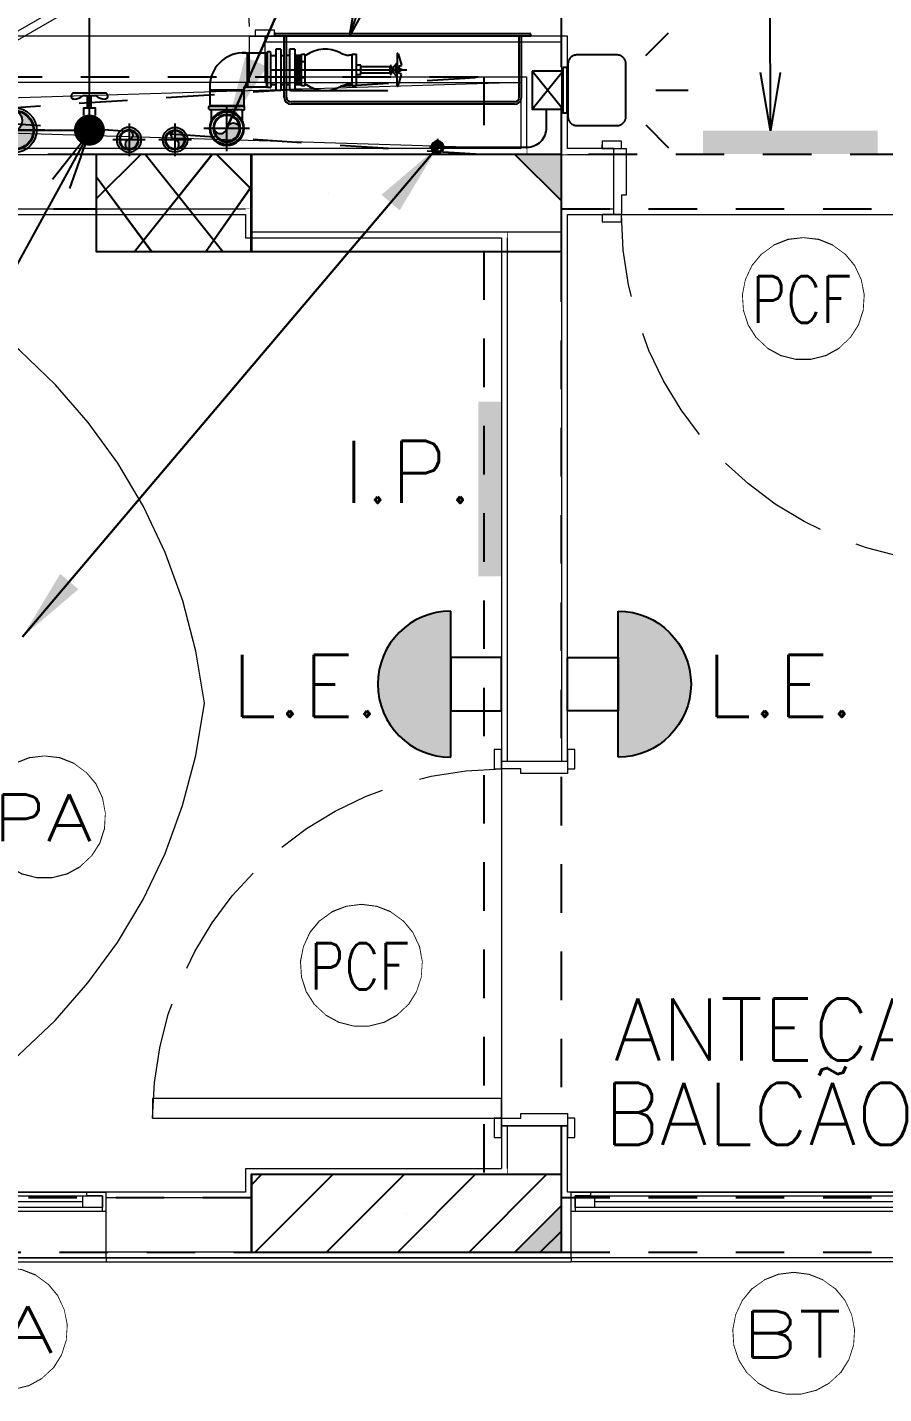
# Model space of a CAD drawing. Header units: millimetres. Extents: x 188.6 to 263.2, y 40.1 to 120.1.
# Drawn here: x 228.07 to 230.28, y 45.097 to 48.619 of the extents above; entities that cross this region are included whole.
import ezdxf
from ezdxf.enums import TextEntityAlignment as Align

# ---------------------------------------------------------------- set-up
doc = ezdxf.new("R2010")
doc.units = ezdxf.units.MM
doc.set_wipeout_variables(frame=1)
for name, pattern in [('DASHDOT2', [0.5, 0.25, -0.125, 0, -0.125]), ('HIDDEN2', [0.1875, 0.125, -0.0625]), ('Linha Tracejada 3_1', [400, 300, -100]), ('PHANTOM', [2.5, 1.25, -0.25, 0.25, -0.25, 0.25, -0.25]), ('PHANTOM2', [1.25, 0.625, -0.125, 0.125, -0.125, 0.125, -0.125]), ('Wipeout_Contour', [1000, 0, -1000]), ('xref-tipo_HIDDEN', [375, 250, -125])]:
    doc.linetypes.add(name, pattern=pattern)
for name, color, linetype in [('AG-Tinterno', 8, 'Continuous'), ('ARQ', 8, 'Continuous'), ('ESTR-PILARES', 11, 'Continuous'), ('ESTR-VIGAS', 11, 'HIDDEN2'), ('ESTRUTURA', 7, 'Continuous'), ('HID-COL-AF', 7, 'Continuous'), ('INC-ALARME', 96, 'PHANTOM2'), ('INC-ALARME-COL', 254, 'Continuous'), ('INC-ALARME-CX', 96, 'Continuous'), ('INC-COL-HID', 254, 'Continuous'), ('INC-HID-CX', 244, 'Continuous'), ('INC-HID-TEXTO', 7, 'Continuous'), ('INC-HIDRANTE', 10, 'Continuous'), ('INC-LE', 96, 'Continuous'), ('INC-SINALIZAÇÃO', 88, 'Continuous'), ('INC-TEXTO', 7, 'Continuous'), ('Janelas ARCHICAD', 7, 'Continuous'), ('LE', 96, 'Continuous'), ('LE-TEXTO', 7, 'Continuous'), ('Portas ARCHICAD', 7, 'Continuous'), ('SPK-COL', 7, 'Continuous'), ('SPK-RG', 10, 'Continuous'), ('SPK-TEXTO', 7, 'Continuous'), ('SPK-TUBO-TETO', 12, 'Continuous'), ('T-AF', 5, 'Continuous'), ('T-MC-TEXTO', 8, 'Continuous')]:
    doc.layers.add(name, color=color, linetype=linetype)
doc.styles.add('60-100', font='romans.shx', dxfattribs={"height": 0.16})
doc.styles.add('60-50', font='romans.shx', dxfattribs={"height": 0.08})
doc.styles.add('60-75', font='romans.shx', dxfattribs={"height": 0.12})
doc.styles.add('MC-ROMANS', font='romans')
doc.styles.add('ROMANS', font='ROMANS.SHX', dxfattribs={"height": 0.15})
doc.dimstyles.new('IND75', dxfattribs={"dimtxt": 0.15, "dimasz": 0.1875, "dimexe": 0.15, "dimexo": 0, "dimgap": 0.1, "dimtad": 1, "dimzin": 10, "dimdsep": 46, "dimtxsty": '60-75', "dimcen": 0, "dimclrd": 256, "dimclre": 1, "dimclrt": 256, "dimadec": 0, "dimazin": 0, "dimtfac": 1, "dimtix": 1, "dimtmove": 2, "dimatfit": 3, "dimfxl": 0.15, "dimtolj": 1, "dimtzin": 6, "dimarcsym": 0})
doc.dimstyles.new('SETAS75', dxfattribs={"dimtxt": 0.16, "dimasz": 0.15, "dimexe": 0.15, "dimexo": 0, "dimgap": 0.1, "dimtad": 1, "dimzin": 10, "dimdsep": 46, "dimtxsty": '60-100', "dimblk1": 'OPEN', "dimblk2": 'OPEN', "dimsah": 1, "dimcen": 0, "dimclrd": 244, "dimclre": 244, "dimclrt": 7, "dimadec": 0, "dimazin": 0, "dimtfac": 1, "dimtix": 1, "dimtmove": 2, "dimatfit": 3, "dimldrblk": 'OPEN', "dimfxl": 0.15, "dimtolj": 1, "dimtzin": 6, "dimarcsym": 0})

# ---------------------------------------------------------------- blocks, each defined once
blk = doc.blocks.new('ESTR-1TP-29.09.2016')
at = {"layer": 'ESTR-PILARES'}
for p, q in [((24.9274, 10.5005), (25.0421, 10.6152)), ((25.0259, 10.3652), (25.2259, 10.6152)), ((25.0541, 10.6152), (25.2541, 10.3652)), ((25.2379, 10.6152), (25.3274, 10.5257)), ((24.9274, 10.558), (25.0702, 10.3652)), ((25.2098, 10.3652), (25.3274, 10.5328)), ((25.1274, 10.5152), (25.1274, 10.5152)), ((25.5274, 10.5152), (25.5274, 10.5152)), ((25.7274, 10.5152), (25.7274, 10.5152)), ((25.3274, 7.959), (25.3536, 7.9852)), ((25.3375, 7.7852), (25.5375, 7.9852)), ((25.5213, 7.7852), (25.7213, 7.9852)), ((25.7052, 7.7852), (25.9052, 7.9852)), ((25.889, 7.7852), (26.089, 7.9852)), ((25.9274, 7.9852), (25.9274, 7.9852)), ((25.9274, 7.9852), (25.9274, 7.9852)), ((26.1274, 7.9852), (26.1274, 7.9852)), ((26.1274, 7.9852), (26.1274, 7.9852)), ((25.7274, 7.8852), (25.7274, 7.8852)), ((26.0729, 7.7852), (26.1274, 7.8397)), ((25.3274, 7.7852), (25.3274, 7.7852)), ((25.3274, 7.7852), (25.3274, 7.7852))]:
    blk.add_line(p, q, dxfattribs=at)
for points in [[(25.3274, 10.6152), (24.9274, 10.6152), (24.9274, 10.3652), (25.3274, 10.3652), (25.3274, 10.6152)], [(25.3274, 10.3652), (26.1274, 10.3652), (26.1274, 10.6152), (25.3274, 10.6152), (25.3274, 10.3652)], [(26.1274, 10.6152), (26.0074, 10.6152), (26.1274, 10.4952), (26.1274, 10.6152)], [(25.3274, 7.7852), (26.1274, 7.7852), (26.1274, 7.9852), (25.3274, 7.9852), (25.3274, 7.7852)], [(26.1274, 7.7852), (26.1274, 7.9052), (26.0074, 7.7852), (26.1274, 7.7852)]]:
    blk.add_lwpolyline(points, dxfattribs=at)
for points in [[(26.1274, 10.6152), (26.0074, 10.6152), (26.1274, 10.4952)], [(26.1274, 10.6152), (26.1274, 10.4952), (26.1274, 10.6152)], [(26.1274, 7.7852), (26.1274, 7.9052), (26.0074, 7.7852)], [(26.1274, 7.7852), (26.0074, 7.7852), (26.1274, 7.7852)]]:
    blk.add_solid(points, dxfattribs=at)
at = {"layer": 'ESTR-VIGAS'}
for p, q in [((22.8624, 10.6152), (25.9274, 10.8152)), ((22.8624, 10.8152), (25.9274, 10.6152))]:
    blk.add_line(p, q, dxfattribs=at)
for points in [[(26.1274, 10.8852), (26.1274, 12.1552)], [(26.1274, 10.6152), (26.1274, 10.8852)], [(22.8624, 10.8152), (25.9274, 10.8152)], [(25.9274, 10.8152), (25.9274, 10.6152)], [(24.9274, 10.6152), (22.8624, 10.6152)], [(27.4474, 10.6152), (26.1274, 10.6152)], [(22.7924, 10.4752), (24.9274, 10.4752)], [(26.1274, 10.4752), (27.3774, 10.4752)], [(25.9274, 10.3652), (25.9274, 7.9852)], [(26.1274, 7.9852), (26.1274, 10.3652)], [(25.3274, 7.9252), (20.5574, 7.9252)], [(27.3774, 7.9252), (26.1274, 7.9252)], [(20.5574, 7.7852), (25.3274, 7.7852)], [(26.1274, 7.7852), (27.4474, 7.7852)]]:
    blk.add_lwpolyline(points, dxfattribs=at)
blk = doc.blocks.new('Janela 21_4')
at = {"layer": 'Janelas ARCHICAD', "color": 8, "linetype": 'Continuous', "lineweight": 0}
for p, q in [((-250, 120), (250, 120)), ((-250, 120), (-250, 105)), ((250, 120), (250, 105)), ((-250, 105), (-250, 0)), ((250, 105), (250, 0)), ((-250, 0), (-240, 0)), ((-250, 0), (-250, -35)), ((-250, 0), (-250, -35)), ((-240, 0), (-240, -40)), ((-240, 0), (240, 0)), ((240, -40), (240, 0)), ((240, 0), (250, 0)), ((250, 0), (250, -35)), ((250, 0), (250, -35)), ((-250, -35), (-250, -50)), ((-250, -35), (-250, -50)), ((-240, -10), (-190, -10)), ((-240, -40), (-240, -10)), ((-190, -10), (190, -10)), ((-190, -10), (-190, -40)), ((-190, -10), (190, -10)), ((-190, -25), (190, -25)), ((190, -40), (190, -10)), ((190, -10), (240, -10)), ((240, -10), (240, -40)), ((250, -35), (250, -50)), ((250, -35), (250, -50)), ((-250, -50), (250, -50)), ((-200, -50), (-250, -50)), ((-240, -40), (-200, -40)), ((-190, -40), (-240, -40)), ((-200, -40), (-200, -50)), ((200, -50), (-200, -50)), ((190, -40), (-190, -40)), ((240, -40), (190, -40)), ((200, -50), (200, -40)), ((200, -40), (240, -40)), ((250, -50), (200, -50))]:
    blk.add_line(p, q, dxfattribs=at)
blk = doc.blocks.new('Janela 21_5')
at = {"layer": 'Janelas ARCHICAD', "color": 8, "linetype": 'Continuous', "lineweight": 0}
for p, q in [((-600, 120), (600, 120)), ((-600, 120), (-600, 105)), ((600, 120), (600, 105)), ((-600, 105), (-600, 0)), ((600, 105), (600, 0)), ((-600, 0), (-590, 0)), ((-600, 0), (-600, -35)), ((-600, 0), (-600, -35)), ((-590, 0), (-590, -40)), ((-590, 0), (590, 0)), ((590, -40), (590, 0)), ((590, 0), (600, 0)), ((600, 0), (600, -35)), ((600, 0), (600, -35)), ((-600, -35), (-600, -50)), ((-600, -35), (-600, -50)), ((-590, -10), (-540, -10)), ((-590, -40), (-590, -10)), ((-540, -10), (540, -10)), ((-540, -10), (-540, -40)), ((-540, -10), (540, -10)), ((-540, -25), (540, -25)), ((540, -40), (540, -10)), ((540, -10), (590, -10)), ((590, -10), (590, -40)), ((600, -35), (600, -50)), ((600, -35), (600, -50)), ((-600, -50), (600, -50)), ((-550, -50), (-600, -50)), ((-590, -40), (-550, -40)), ((-540, -40), (-590, -40)), ((-550, -40), (-550, -50)), ((550, -50), (-550, -50)), ((540, -40), (-540, -40)), ((590, -40), (540, -40)), ((550, -50), (550, -40)), ((550, -40), (590, -40)), ((600, -50), (550, -50))]:
    blk.add_line(p, q, dxfattribs=at)
blk = doc.blocks.new('Porta Metálica 21')
at = {"layer": 'Portas ARCHICAD', "color": 8, "linetype": 'Continuous', "lineweight": 0}
for p, q in [((400, 0), (400, 900)), ((400, 900), (450, 900)), ((450, 900), (450, 0)), ((-500, 0), (-500, 19)), ((-500, 19), (-450, 19)), ((-450, 0), (-500, 0)), ((-470, 0), (-500, 0)), ((-470, 0), (-500, 0)), ((-470, 0), (470, 0)), ((-450, 0), (-470, 0)), ((-470, 0), (-470, -170)), ((-470, 0), (-470, -15)), ((-470, 0), (-470, -15)), ((-450, 19), (-450, 0)), ((-450, -50), (-450, 0)), ((450, 0), (400, 0)), ((450, 19), (500, 19)), ((450, 0), (450, 19)), ((500, 0), (450, 0)), ((470, 0), (450, 0)), ((450, 0), (450, -50)), ((470, -170), (470, 0)), ((470, 0), (470, -15)), ((470, 0), (470, -15)), ((470, 0), (500, 0)), ((470, 0), (500, 0)), ((500, 19), (500, 0)), ((-470, -15), (-470, -155)), ((-470, -15), (-470, -155)), ((470, -15), (470, -155)), ((470, -15), (470, -155)), ((-438, -50), (-450, -50)), ((-438, -170), (-438, -50)), ((450, -50), (438, -50)), ((438, -50), (438, -170)), ((-500, -189), (-500, -170)), ((-500, -170), (-450, -170)), ((-470, -170), (-500, -170)), ((-470, -170), (-500, -170)), ((-470, -155), (-470, -170)), ((-470, -155), (-470, -170)), ((-470, -170), (-438, -170)), ((-450, -170), (-450, -189)), ((438, -170), (470, -170)), ((450, -170), (500, -170)), ((450, -189), (450, -170)), ((470, -155), (470, -170)), ((470, -155), (470, -170)), ((470, -170), (500, -170)), ((470, -170), (500, -170)), ((500, -170), (500, -189)), ((-450, -189), (-500, -189)), ((500, -189), (450, -189))]:
    blk.add_line(p, q, dxfattribs=at)
at = {"layer": 'Portas ARCHICAD', "color": 8, "linetype": 'Linha Tracejada 3_1', "lineweight": 0}
blk.add_arc((450, 0), 900, 90, 180, dxfattribs=at)
blk = doc.blocks.new('Vão de Porta Simples_25')
at = {"layer": 'Portas ARCHICAD', "color": 7, "linetype": 'Continuous', "lineweight": 0}
for p, q in [((-375.2, 0), (-375.2, 10)), ((375.2, 0), (375.2, 10))]:
    blk.add_line(p, q, dxfattribs=at)
blk = doc.blocks.new('Vão de Porta Simples_26')
at = {"layer": 'Portas ARCHICAD', "color": 7, "linetype": 'Continuous', "lineweight": 0}
for p, q in [((-500, 0), (-500, 10)), ((500, 0), (500, 10))]:
    blk.add_line(p, q, dxfattribs=at)
blk = doc.blocks.new('Porta 21_8')
at = {"layer": 'Portas ARCHICAD', "color": 8, "linetype": 'Continuous', "lineweight": 0}
for p, q in [((-236.9, 292.7), (-226.9, 310)), ((300, -17.3), (-236.9, 292.7)), ((-226.9, 310), (310, 0)), ((-375, 0), (-375, 15)), ((-375, 15), (-325, 15)), ((-325, 0), (-375, 0)), ((-350, 0), (-375, 0)), ((-350, 0), (-375, 0)), ((-350, 0), (350, 0)), ((-310, 0), (-350, 0)), ((-350, 0), (-350, -120)), ((-350, 0), (-350, -15)), ((-350, 0), (-350, -15)), ((-325, 15), (-325, 0)), ((-310, -20), (-310, 0)), ((310, 0), (300, -17.3)), ((350, 0), (310, 0)), ((310, 0), (310, -20)), ((325, 15), (375, 15)), ((325, 0), (325, 15)), ((375, 0), (325, 0)), ((350, -120), (350, 0)), ((350, 0), (350, -15)), ((350, 0), (350, -15)), ((350, 0), (375, 0)), ((350, 0), (375, 0)), ((375, 15), (375, 0)), ((-350, -15), (-350, -105)), ((-350, -15), (-350, -105)), ((-310, -120), (-310, -20)), ((310, -20), (310, -120)), ((350, -15), (350, -105)), ((350, -15), (350, -105)), ((-350, -105), (-350, -120)), ((-350, -105), (-350, -120)), ((350, -105), (350, -120)), ((350, -105), (350, -120)), ((-350, -120), (350, -120)), ((-350, -120), (-310, -120)), ((310, -120), (350, -120))]:
    blk.add_line(p, q, dxfattribs=at)
at = {"layer": 'Portas ARCHICAD', "color": 8, "linetype": 'Linha Tracejada 3_1', "lineweight": 0}
blk.add_arc((310, 0), 620, 150, 180, dxfattribs=at)
blk = doc.blocks.new('Vão de Janela Simples_12')
at = {"layer": 'Janelas ARCHICAD', "color": 8, "linetype": 'Continuous', "lineweight": 0}
for p, q in [((-250, 0), (-250, 10)), ((-250, 10), (250, 10)), ((-250, 0), (250, 0)), ((250, 0), (250, 10))]:
    blk.add_line(p, q, dxfattribs=at)
blk = doc.blocks.new('Vão de Janela Simples_13')
at = {"layer": 'Janelas ARCHICAD', "color": 8, "linetype": 'Continuous', "lineweight": 0}
for p, q in [((-600, 0), (-600, 10)), ((-600, 10), (600, 10)), ((-600, 0), (600, 0)), ((600, 0), (600, 10))]:
    blk.add_line(p, q, dxfattribs=at)
blk = doc.blocks.new('arq-3pav')
at = {"layer": 'ARQ', "color": 8, "linetype": 'xref-tipo_HIDDEN', "lineweight": 0}
for centre, radius, start, end in [((22.1073, 6.4599), 1.4205, 6.4713, 91.2879), ((22.1161, 6.7814), 1.412, 268.3469, 353.4369)]:
    blk.add_arc(centre, radius, start, end, dxfattribs=at)
at = {"layer": 'ARQ', "color": 8, "linetype": 'Continuous', "lineweight": 0, "xscale": -0.001, "yscale": 0.001}
blk.add_blockref('Vão de Porta Simples_25', (23.3252, 8.3401), dxfattribs=at)
at = {"color": 8, "linetype": 'Wipeout_Contour', "lineweight": 0, "ltscale": 18480.816559}
blk.add_wipeout([(22.9551, 8.05), (22.955, 8.035), (23.6253, 8.035), (23.6253, 8.05)], dxfattribs=at).dxf.layer = 'ARQ'
at = {"color": 8, "linetype": 'Wipeout_Contour', "lineweight": 0, "ltscale": 22901.35527}
blk.add_wipeout([(24.4403, 8.05), (24.3503, 8.05), (24.3503, 8.035), (24.4403, 8.035)], dxfattribs=at).dxf.layer = 'ARQ'
at = {"color": 8, "linetype": 'Wipeout_Contour', "lineweight": 0, "ltscale": 23387.8713}
blk.add_wipeout([(24.5749, 7.895), (24.4553, 7.895), (24.4553, 7.88), (24.5749, 7.88)], dxfattribs=at).dxf.layer = 'ARQ'
at = {"color": 8, "linetype": 'Wipeout_Contour', "lineweight": 0, "ltscale": 22926.664995}
blk.add_wipeout([(24.3003, 7.82), (24.2853, 7.82), (24.2853, 6.4707), (24.3003, 6.4707)], dxfattribs=at).dxf.layer = 'ARQ'
at = {"color": 8, "linetype": 'Wipeout_Contour', "lineweight": 0, "ltscale": 23535.388561}
blk.add_wipeout([(24.4403, 7.82), (24.4403, 6.4707), (24.4553, 6.4707), (24.4553, 7.82)], dxfattribs=at).dxf.layer = 'ARQ'
at = {"color": 8, "linetype": 'Wipeout_Contour', "lineweight": 0, "ltscale": 24712.952595}
blk.add_wipeout([(24.2853, 5.42), (24.3003, 5.42), (24.3003, 5.5307), (24.2853, 5.5307)], dxfattribs=at).dxf.layer = 'ARQ'
at = {"color": 8, "linetype": 'Wipeout_Contour', "lineweight": 0, "ltscale": 25278.528753}
blk.add_wipeout([(24.4403, 5.5307), (24.4403, 5.42), (24.4553, 5.42), (24.4553, 5.5307)], dxfattribs=at).dxf.layer = 'ARQ'
at = {"color": 8, "linetype": 'Wipeout_Contour', "lineweight": 0, "ltscale": 25526.071443}
blk.add_wipeout([(24.4653, 5.36), (24.4553, 5.36), (24.4553, 5.345), (24.4653, 5.345)], dxfattribs=at).dxf.layer = 'ARQ'
at = {"color": 8, "linetype": 'Wipeout_Contour', "lineweight": 0, "ltscale": 22222.46159}
blk.add_wipeout([(23.6253, 5.205), (23.2656, 5.205), (23.2656, 5.19), (23.6253, 5.19)], dxfattribs=at).dxf.layer = 'ARQ'
at = {"color": 8, "linetype": 'Wipeout_Contour', "lineweight": 0, "ltscale": 25792.827819}
blk.add_wipeout([(24.4553, 5.19), (24.4653, 5.19), (24.4653, 5.205), (24.4553, 5.205)], dxfattribs=at).dxf.layer = 'ARQ'
at = {"layer": 'ARQ', "color": 8, "linetype": 'Continuous', "lineweight": 0}
for p, q in [((22.955, 8.035), (23.6403, 8.035)), ((24.3503, 8.05), (24.3503, 8.035)), ((24.4403, 7.895), (24.5749, 7.895)), ((24.5749, 7.88), (24.5749, 7.895)), ((24.5749, 7.88), (24.5449, 7.88)), ((24.3003, 7.835), (24.3003, 6.4707)), ((24.4403, 7.835), (24.4403, 6.4707)), ((24.2853, 6.4707), (24.2853, 6.5007)), ((24.4553, 6.4707), (24.4553, 6.5007)), ((24.2853, 6.4707), (24.3003, 6.4707)), ((24.3003, 6.4707), (24.4403, 6.4707)), ((24.4403, 6.4707), (24.4553, 6.4707)), ((24.2853, 5.5307), (24.2853, 5.5007)), ((24.2853, 5.5307), (24.3003, 5.5307)), ((24.3003, 5.5307), (24.3003, 5.405)), ((24.3003, 5.5307), (24.4403, 5.5307)), ((24.4403, 5.5307), (24.4403, 5.405)), ((24.4403, 5.5307), (24.4553, 5.5307)), ((24.4553, 5.5307), (24.4553, 5.5007)), ((24.4653, 5.345), (24.4653, 5.36)), ((24.4653, 5.345), (24.4403, 5.345)), ((24.4653, 5.31), (24.4653, 5.345)), ((23.2656, 5.205), (23.2656, 5.31)), ((24.4653, 5.205), (24.4653, 5.31)), ((23.6403, 5.205), (23.2656, 5.205)), ((23.2656, 5.19), (23.2656, 5.205)), ((24.4653, 5.205), (24.4403, 5.205)), ((24.4653, 5.19), (24.4653, 5.205))]:
    blk.add_line(p, q, dxfattribs=at)
at = {"layer": 'ARQ', "color": 8, "linetype": 'Continuous', "lineweight": 0, "flags": 128}
for points in [[(23.6253, 8.05), (22.9551, 8.05)], [(24.4553, 7.88), (24.5749, 7.88)], [(24.2853, 7.82), (24.2853, 6.4707)], [(24.4553, 6.4707), (24.4553, 7.82)], [(24.2853, 5.5307), (24.2853, 5.42)], [(24.4553, 5.42), (24.4553, 5.5307)], [(24.4653, 5.36), (24.4553, 5.36)], [(23.2656, 5.19), (23.6253, 5.19)], [(24.4553, 5.19), (24.4653, 5.19)]]:
    blk.add_lwpolyline(points, dxfattribs=at)
at = {"layer": 'ARQ', "color": 8, "linetype": 'Continuous', "lineweight": 0, "yscale": 0.001}
for name, p, xscale, rotation in [('Porta Metálica 21', (24.2853, 6.0007), -0.001, 90), ('Janela 21_5', (25.0653, 5.31), 0.001, 179.9999898942123), ('Vão de Janela Simples_12', (23.0156, 5.19), -0.001, 180)]:
    blk.add_blockref(name, p, dxfattribs=dict(at, xscale=xscale, rotation=rotation))
at = {"color": 8, "linetype": 'Wipeout_Contour', "lineweight": 0, "ltscale": 23380.446082}
blk.add_wipeout([(24.4553, 8.05), (24.4553, 8.035), (24.5749, 8.035), (24.5749, 8.05)], dxfattribs=at).dxf.layer = 'ARQ'
at = {"color": 8, "linetype": 'Wipeout_Contour', "lineweight": 0, "ltscale": 10437.219461}
blk.add_wipeout([(18.885, 7.88), (23.6253, 7.88), (23.6253, 7.895), (18.885, 7.895)], dxfattribs=at).dxf.layer = 'ARQ'
at = {"color": 8, "linetype": 'Wipeout_Contour', "lineweight": 0, "ltscale": 21912.033316}
blk.add_wipeout([(23.2656, 5.36), (23.2656, 5.345), (23.6253, 5.345), (23.6253, 5.36)], dxfattribs=at).dxf.layer = 'ARQ'
at = {"layer": 'ARQ', "color": 8, "linetype": 'Continuous', "lineweight": 0}
for p, q in [((24.4403, 8.035), (24.4403, 8.05)), ((24.4403, 8.035), (24.4553, 8.035)), ((24.4553, 8.035), (24.5749, 8.035)), ((24.5749, 8.05), (24.5449, 8.05)), ((24.5749, 8.035), (24.5749, 8.05)), ((24.5749, 7.895), (24.5749, 8.035)), ((18.87, 7.895), (23.6403, 7.895)), ((23.2656, 5.345), (23.2656, 5.36)), ((23.6403, 5.345), (23.2656, 5.345)), ((23.2656, 5.31), (23.2656, 5.345))]:
    blk.add_line(p, q, dxfattribs=at)
at = {"layer": 'ARQ', "color": 8, "linetype": 'Continuous', "lineweight": 0, "flags": 128}
for points in [[(24.5749, 8.05), (24.4553, 8.05)], [(18.885, 7.88), (23.6253, 7.88)], [(23.6253, 5.36), (23.2656, 5.36)]]:
    blk.add_lwpolyline(points, dxfattribs=at)
at = {"layer": 'ARQ', "color": 8, "linetype": 'Continuous', "lineweight": 0, "yscale": 0.001}
for name, p, xscale, rotation in [('Porta Metálica 21', (25.0449, 7.88), -0.001, 180), ('Janela 21_4', (23.0156, 5.31), 0.001, 179.9999898942123)]:
    blk.add_blockref(name, p, dxfattribs=dict(at, xscale=xscale, rotation=rotation))
at = {"layer": 'ARQ', "color": 8, "linetype": 'Continuous', "lineweight": 0, "xscale": -0.001, "yscale": 0.001}
blk.add_blockref('Vão de Porta Simples_26', (25.0449, 8.05), dxfattribs=at)
at = {"color": 8, "linetype": 'Wipeout_Contour', "lineweight": 0, "ltscale": 22697.899673}
blk.add_wipeout([(24.3353, 8.2201), (24.3353, 8.05), (24.3503, 8.05), (24.3503, 8.2351)], dxfattribs=at).dxf.layer = 'ARQ'
at = {"color": 8, "linetype": 'Wipeout_Contour', "lineweight": 0, "ltscale": 23122.394459}
blk.add_wipeout([(24.4403, 7.88), (24.4403, 7.835), (24.4553, 7.835), (24.4553, 7.88)], dxfattribs=at).dxf.layer = 'ARQ'
at = {"color": 8, "linetype": 'Wipeout_Contour', "lineweight": 0, "ltscale": 25430.536746}
blk.add_wipeout([(24.4403, 5.36), (24.4553, 5.36), (24.4553, 5.405), (24.4403, 5.405)], dxfattribs=at).dxf.layer = 'ARQ'
at = {"color": 8, "linetype": 'Wipeout_Contour', "lineweight": 0, "ltscale": 36453.9523}
blk.add_wipeout([(23.6253, 5.205), (23.6253, 5.19), (24.4553, 5.19), (24.4553, 5.205), (24.4403, 5.205), (23.6403, 5.205)], dxfattribs=at).dxf.layer = 'ARQ'
at = {"layer": 'ARQ', "color": 8, "linetype": 'Continuous', "lineweight": 0, "flags": 128}
blk.add_lwpolyline([(23.2656, 5.18), (24.4653, 5.18)], dxfattribs=at)
at = {"layer": 'ARQ', "color": 8, "linetype": 'Continuous', "lineweight": 0, "xscale": 0.001, "yscale": 0.001, "rotation": 179.9999898942123}
blk.add_blockref('Vão de Janela Simples_13', (25.0653, 5.19), dxfattribs=at)
at = {"color": 8, "linetype": 'Wipeout_Contour', "lineweight": 0, "ltscale": 22912.15617}
blk.add_wipeout([(24.3503, 8.2351), (24.3503, 8.05), (24.4403, 8.05), (24.4403, 8.3251)], dxfattribs=at).dxf.layer = 'ARQ'
at = {"color": 8, "linetype": 'Wipeout_Contour', "lineweight": 0, "ltscale": 23118.865324}
blk.add_wipeout([(24.4553, 7.895), (24.4403, 7.895), (24.4403, 7.88), (24.4553, 7.88)], dxfattribs=at).dxf.layer = 'ARQ'
at = {"color": 8, "linetype": 'Wipeout_Contour', "lineweight": 0, "ltscale": 31104.147408}
blk.add_wipeout([(23.6253, 7.82), (24.2853, 7.82), (24.2853, 7.835), (23.6403, 7.835), (23.6403, 7.88), (23.6253, 7.88)], dxfattribs=at).dxf.layer = 'ARQ'
at = {"color": 8, "linetype": 'Wipeout_Contour', "lineweight": 0, "ltscale": 23126.234707}
blk.add_wipeout([(24.4553, 7.835), (24.4403, 7.835), (24.4403, 7.82), (24.4553, 7.82)], dxfattribs=at).dxf.layer = 'ARQ'
at = {"color": 8, "linetype": 'Wipeout_Contour', "lineweight": 0, "ltscale": 34897.678337}
blk.add_wipeout([(23.6253, 5.42), (23.6253, 5.36), (23.6403, 5.36), (23.6403, 5.405), (24.2853, 5.405), (24.2853, 5.42)], dxfattribs=at).dxf.layer = 'ARQ'
at = {"color": 8, "linetype": 'Wipeout_Contour', "lineweight": 0, "ltscale": 25380.58679}
blk.add_wipeout([(24.4403, 5.405), (24.4553, 5.405), (24.4553, 5.42), (24.4403, 5.42)], dxfattribs=at).dxf.layer = 'ARQ'
at = {"color": 8, "linetype": 'Wipeout_Contour', "lineweight": 0, "ltscale": 25480.716949}
blk.add_wipeout([(24.4553, 5.36), (24.4403, 5.36), (24.4403, 5.345), (24.4553, 5.345)], dxfattribs=at).dxf.layer = 'ARQ'
at = {"layer": 'ARQ', "color": 8, "linetype": 'Continuous', "lineweight": 0}
blk.add_line((24.3503, 8.2351), (24.3503, 8.05), dxfattribs=at)
at = {"layer": 'ARQ', "color": 8, "linetype": 'Continuous', "lineweight": 0, "flags": 128}
blk.add_lwpolyline([(24.3353, 8.2201), (24.3353, 8.05)], dxfattribs=at)
at = {"color": 8, "linetype": 'Wipeout_Contour', "lineweight": 0, "ltscale": 23126.678869}
blk.add_wipeout([(24.4403, 8.3251), (24.4403, 8.05), (24.4553, 8.05), (24.4553, 8.3401)], dxfattribs=at).dxf.layer = 'ARQ'
at = {"color": 8, "linetype": 'Wipeout_Contour', "lineweight": 0, "ltscale": 19860.104631}
blk.add_wipeout([(23.6403, 7.895), (23.6253, 7.895), (23.6253, 7.88), (23.6403, 7.88)], dxfattribs=at).dxf.layer = 'ARQ'
at = {"color": 8, "linetype": 'Wipeout_Contour', "lineweight": 0, "ltscale": 22506.645804}
blk.add_wipeout([(24.2853, 7.835), (24.2853, 7.82), (24.3003, 7.82), (24.3003, 7.835)], dxfattribs=at).dxf.layer = 'ARQ'
at = {"color": 8, "linetype": 'Wipeout_Contour', "lineweight": 0, "ltscale": 24817.343909}
blk.add_wipeout([(24.2853, 5.405), (24.3003, 5.405), (24.3003, 5.42), (24.2853, 5.42)], dxfattribs=at).dxf.layer = 'ARQ'
at = {"color": 8, "linetype": 'Wipeout_Contour', "lineweight": 0, "ltscale": 22565.654267}
blk.add_wipeout([(23.6253, 5.36), (23.6253, 5.345), (23.6403, 5.345), (23.6403, 5.36)], dxfattribs=at).dxf.layer = 'ARQ'
at = {"layer": 'ARQ', "color": 8, "linetype": 'Continuous', "lineweight": 0}
blk.add_line((24.4403, 8.3251), (24.4403, 8.05), dxfattribs=at)
at = {"layer": 'ARQ', "color": 8, "linetype": 'Continuous', "lineweight": 0, "flags": 128}
blk.add_lwpolyline([(24.4553, 8.05), (24.4553, 8.3401)], dxfattribs=at)
at = {"color": 8, "linetype": 'Wipeout_Contour', "lineweight": 0, "ltscale": 26212.16649}
blk.add_wipeout([(23.6253, 8.035), (23.6403, 8.035), (24.3353, 8.035), (24.3353, 8.05), (23.6253, 8.05)], dxfattribs=at).dxf.layer = 'ARQ'
at = {"color": 8, "linetype": 'Wipeout_Contour', "lineweight": 0, "ltscale": 24111.228655}
blk.add_wipeout([(23.6403, 5.205), (24.4403, 5.205), (24.4403, 5.405), (23.6403, 5.405)], dxfattribs=at).dxf.layer = 'ARQ'
at = {"layer": 'ARQ', "color": 8, "linetype": 'Continuous', "lineweight": 0, "flags": 128}
for points in [[(23.6253, 5.42), (23.6253, 5.36)], [(24.2853, 5.42), (23.6253, 5.42)], [(24.4553, 5.405), (24.4553, 5.42)], [(24.4553, 5.36), (24.4553, 5.405)], [(24.4653, 5.19), (23.2656, 5.19)], [(23.6253, 5.19), (24.4553, 5.19)]]:
    blk.add_lwpolyline(points, dxfattribs=at)
blk.add_lwpolyline([(23.6403, 5.205), (24.4403, 5.205), (24.4403, 5.405), (23.6403, 5.405)], close=True, dxfattribs=at)
at = {"color": 8, "linetype": 'Wipeout_Contour', "lineweight": 0, "ltscale": 22691.355669}
blk.add_wipeout([(24.3353, 8.05), (24.3353, 8.035), (24.3503, 8.035), (24.3503, 8.05)], dxfattribs=at).dxf.layer = 'ARQ'
at = {"color": 8, "linetype": 'Wipeout_Contour', "lineweight": 0, "ltscale": 23111.35494}
blk.add_wipeout([(24.4403, 8.05), (24.4403, 8.035), (24.4553, 8.035), (24.4553, 8.05)], dxfattribs=at).dxf.layer = 'ARQ'
at = {"color": 8, "linetype": 'Wipeout_Contour', "lineweight": 0, "ltscale": 21488.806743}
blk.add_wipeout([(23.6403, 7.835), (24.4403, 7.835), (24.4403, 8.035), (23.6403, 8.035)], dxfattribs=at).dxf.layer = 'ARQ'
at = {"layer": 'ARQ', "color": 8, "linetype": 'Continuous', "lineweight": 0}
for p, q in [((18.775, 8.2201), (24.3353, 8.05)), ((24.3353, 8.2201), (18.775, 8.05))]:
    blk.add_line(p, q, dxfattribs=at)
at = {"layer": 'ARQ', "color": 8, "linetype": 'Continuous', "lineweight": 0, "flags": 128}
for points in [[(24.3353, 8.05), (23.6253, 8.05)], [(23.6253, 7.88), (23.6253, 7.82)], [(24.4553, 7.835), (24.4553, 7.88)], [(23.6253, 7.82), (24.2853, 7.82)], [(24.4553, 7.82), (24.4553, 7.835)]]:
    blk.add_lwpolyline(points, dxfattribs=at)
blk.add_lwpolyline([(23.6403, 7.835), (24.4403, 7.835), (24.4403, 8.035), (23.6403, 8.035)], close=True, dxfattribs=at)
at = {"color": 8, "linetype": 'Wipeout_Contour', "lineweight": 0, "ltscale": 21369.639639}
blk.add_wipeout([(23.675, 8.2351), (23.675, 8.2201), (24.3353, 8.2201), (24.3503, 8.2351)], dxfattribs=at).dxf.layer = 'ARQ'
at = {"color": 8, "linetype": 'Wipeout_Contour', "lineweight": 0, "ltscale": 21483.976496}
blk.add_wipeout([(23.675, 8.2351), (24.3503, 8.2351), (24.4403, 8.3251), (23.675, 8.3251)], dxfattribs=at).dxf.layer = 'ARQ'
at = {"layer": 'ARQ', "color": 8, "linetype": 'Continuous', "lineweight": 0}
for q in [(24.3503, 8.2351), (23.675, 8.2201)]:
    blk.add_line((23.675, 8.2351), q, dxfattribs=at)
at = {"layer": 'ARQ', "color": 8, "linetype": 'Continuous', "lineweight": 0, "flags": 128}
blk.add_lwpolyline([(23.675, 8.2201), (24.3353, 8.2201)], dxfattribs=at)
at = {"color": 8, "linetype": 'Wipeout_Contour', "lineweight": 0, "ltscale": 21598.685904}
blk.add_wipeout([(23.675, 8.3251), (24.4403, 8.3251), (24.4553, 8.3401), (23.675, 8.3401)], dxfattribs=at).dxf.layer = 'ARQ'
at = {"layer": 'ARQ', "color": 8, "linetype": 'Continuous', "lineweight": 0}
for p, q in [((23.675, 8.3401), (23.7, 8.3401)), ((23.675, 8.3401), (23.675, 8.3251)), ((23.675, 8.3251), (24.4403, 8.3251)), ((23.675, 8.3251), (23.675, 8.2351))]:
    blk.add_line(p, q, dxfattribs=at)
at = {"layer": 'ARQ', "color": 8, "linetype": 'Continuous', "lineweight": 0, "flags": 128}
blk.add_lwpolyline([(24.4553, 8.3401), (23.675, 8.3401)], dxfattribs=at)
at = {"layer": 'ARQ', "color": 8, "linetype": 'Continuous', "lineweight": 0, "xscale": -0.001, "yscale": 0.001}
blk.add_blockref('Porta 21_8', (23.325, 8.3401), dxfattribs=at)
at = {"layer": 'ESTRUTURA'}
blk.add_blockref('ESTR-1TP-29.09.2016', (-1.6874, -2.5802), dxfattribs=at)
blk = doc.blocks.new('LE')
at = {"layer": 'INC-LE'}
blk.add_hatch(color=256, dxfattribs=at).paths.add_polyline_path([(-0.1674, 0.1162), (0.1674, 0.1162, 1)])
blk.add_line((-0.1674, 0.1162), (0.1674, 0.1162), dxfattribs=at)
blk.add_lwpolyline([(-0.0614, 0), (0.0614, 0), (0.0614, 0.1162), (-0.0614, 0.1162)], close=True, dxfattribs=at)
blk.add_arc((0, 0.1162), 0.1674, 0, 180, dxfattribs=at)
blk = doc.blocks.new('RG')
for p, q in [((-0.0039, -0.0451), (-0.0039, -0.0705)), ((0.0039, -0.0451), (0.0039, -0.0705)), ((-0.0321, -0.0763), (0.0321, -0.0763)), ((-0.0135, -0.0705), (-0.0039, -0.0705)), ((0.0039, -0.0705), (0.0135, -0.0705))]:
    blk.add_line(p, q)
at = {"const_width": 0.0319}
blk.add_lwpolyline([(-0.016, 0, -1), (0.016, 0, -1)], format="xyb", close=True, dxfattribs=at)
blk.add_lwpolyline([(-0.0123, -0.0299), (-0.0123, -0.0451), (0.0123, -0.0451), (0.0123, -0.0299)])
for centre, radius, start, end in [((-0.0319, -0.0702), 0.00607, 87.2218, 267.6379), ((-0.0332, -0.0975), 0.0334, 53.8795, 87.2218), ((0.0332, -0.0975), 0.0334, 92.7782, 126.1205), ((0.0319, -0.0702), 0.00607, 272.3621, 92.7782)]:
    blk.add_arc(centre, radius, start, end)
blk = doc.blocks.new('C100')
h = blk.add_hatch(color=8)
edge = h.paths.add_edge_path()
edge.add_arc((0, 0), 0.049, 540, 720)
edge.add_ellipse((0.0245, 0), major_axis=(0.0245, 0), ratio=0.815791, start_angle=180, end_angle=360, ccw=False)
edge.add_ellipse((-0.0245, 0), major_axis=(-0.0245, 0), ratio=0.815791, start_angle=180, end_angle=360)
at = {"color": 252}
for p, q in [((0, -0.0789), (0, 0.0789)), ((0.0789, 0), (-0.0789, 0))]:
    blk.add_line(p, q, dxfattribs=at)
at = {"color": 0}
for radius in [0.0576, 0.0508]:
    blk.add_circle((0, 0), radius, dxfattribs=at)
at = {"color": 8}
blk.add_circle((0, 0), 0.049, dxfattribs=at)
blk.add_ellipse((-0.0245, 0), major_axis=(-0.0245, 0), ratio=0.815791, start_param=3.141593, end_param=6.283185, dxfattribs=at)
at = {"color": 8, "extrusion": (0, 0, -1)}
blk.add_ellipse((0.0245, 0), major_axis=(0.0245, 0), ratio=0.815791, start_param=0, end_param=3.141593, dxfattribs=at)
blk = doc.blocks.new('AL')
for p, q in [((0, 0.1861), (0, 0.2416)), ((-0.0596, 0.1687), (-0.0988, 0.2079)), ((0.0596, 0.1687), (0.0988, 0.2079))]:
    blk.add_line(p, q)
blk.add_lwpolyline([(-0.0451, 0.0349), (0.0451, 0.0349, 0.414214), (0.0607, 0.0505), (0.0607, 0.1191, 0.414214), (0.0451, 0.1347), (-0.0451, 0.1347, 0.414214), (-0.0607, 0.1191), (-0.0607, 0.0505, 0.414214)], format="xyb", close=True)
blk = doc.blocks.new('cpp42')
for p, q in [((-0.0528, -0.0325), (0, 0.0325)), ((0, -0.0325), (-0.0528, 0.0325))]:
    blk.add_line(p, q)
for points in [[(-0.0528, 0.0325), (-0.0528, -0.0325), (0, -0.0325), (0, 0.0325)], [(0, 0.039), (0, -0.039), (0.0075, -0.039), (0.0075, 0.039)]]:
    blk.add_lwpolyline(points, close=True)
blk = doc.blocks.new('_OPEN')
at = {"color": 0, "linetype": 'ByBlock'}
for p, q in [((-1, 0.167), (0, 0)), ((0, 0), (-1, -0.167)), ((0, 0), (-1, 0))]:
    blk.add_line(p, q, dxfattribs=at)
blk = doc.blocks.new('C50')
h = blk.add_hatch(color=8)
edge = h.paths.add_edge_path()
edge.add_arc((0, 0), 0.0238, 540, 720)
edge.add_ellipse((0.0119, 0), major_axis=(0.0119, 0), ratio=0.815791, start_angle=180, end_angle=360, ccw=False)
edge.add_ellipse((-0.0119, 0), major_axis=(-0.0119, 0), ratio=0.815791, start_angle=180, end_angle=360)
at = {"color": 252}
for p, q in [((0, -0.0421), (0, 0.0421)), ((0.0421, 0), (-0.0421, 0))]:
    blk.add_line(p, q, dxfattribs=at)
at = {"color": 0}
for radius in [0.0318, 0.0253]:
    blk.add_circle((0, 0), radius, dxfattribs=at)
at = {"color": 8}
blk.add_circle((0, 0), 0.0237, dxfattribs=at)
blk.add_ellipse((-0.0119, 0), major_axis=(-0.0119, 0), ratio=0.815791, start_param=3.141593, end_param=6.283185, dxfattribs=at)
at = {"color": 8, "extrusion": (0, 0, -1)}
blk.add_ellipse((0.0119, 0), major_axis=(0.0119, 0), ratio=0.815791, start_param=0, end_param=3.141593, dxfattribs=at)
blk = doc.blocks.new('CX-HID')
at = {"layer": 'INC-HID-CX', "linetype": 'DASHDOT2'}
blk.add_line((0.1654, 0.0969), (0.4656, 0.0969), dxfattribs=at)
blk.add_line((0.1654, 0.0969), (0.4656, 0.0969), dxfattribs=at)
at = {"layer": 'INC-HIDRANTE'}
for p, q in [((0.1242, 0.2378), (0.1242, 0.2438)), ((0.7842, 0.2438), (0.1242, 0.2438)), ((0.7842, 0.2378), (0.1242, 0.2378)), ((0.1482, 0.0798), (0.1482, 0.2378)), ((0.1542, 0.0798), (0.1542, 0.2378)), ((0.7542, 0.0798), (0.7542, 0.2378)), ((0.7602, 0.0798), (0.7602, 0.2378)), ((0.7842, 0.2378), (0.7842, 0.2438)), ((0.0386, 0.1946), (0.1026, 0.1946)), ((0.0524, 0.1934), (0.0536, 0.1946)), ((0.0524, 0.1934), (0.0524, 0.1068)), ((0.0536, 0.1946), (0.0536, 0.1068)), ((0.1047, 0.1967), (0.1026, 0.1946)), ((0.1026, 0.1946), (0.1026, 0.1068)), ((0.1047, 0.1967), (0.1047, 0.1967)), ((0.1119, 0.1967), (0.1047, 0.1967)), ((0.1047, 0.1047), (0.1047, 0.1967)), ((0.1134, 0.1907), (0.1134, 0.1952)), ((0.1134, 0.1507), (0.1134, 0.1907)), ((0.1134, 0.1879), (0.1263, 0.1879)), ((0.1263, 0.204), (0.1263, 0.0973)), ((0.1398, 0.204), (0.1263, 0.204)), ((0.1398, 0.204), (0.1398, 0.0973)), ((0.1398, 0.1879), (0.1482, 0.1879)), ((0.1542, 0.1884), (0.1619, 0.1884)), ((0.1619, 0.204), (0.1619, 0.0973)), ((0.1754, 0.204), (0.1619, 0.204)), ((0.1754, 0.204), (0.1754, 0.0973)), ((0.1754, 0.1884), (0.1926, 0.1884)), ((0.1926, 0.1129), (0.1926, 0.1912)), ((0.1926, 0.1912), (0.2011, 0.1912)), ((0.2011, 0.1912), (0.2011, 0.1504)), ((0.2011, 0.1884), (0.2049, 0.1884)), ((0.3229, 0.1884), (0.3159, 0.1884)), ((0.3229, 0.1914), (0.3229, 0.1099)), ((0.3229, 0.1914), (0.3344, 0.1914)), ((0.3344, 0.1096), (0.3344, 0.1914)), ((0.4396, 0.1918), (0.4398, 0.1507)), ((0.442, 0.192), (0.4504, 0.1624)), ((0.1134, 0.1107), (0.1134, 0.1507)), ((0.2011, 0.1708), (0.1926, 0.1708)), ((0.1926, 0.1094), (0.1926, 0.1503)), ((0.2011, 0.1504), (0.2011, 0.1096)), ((0.3459, 0.1627), (0.3344, 0.1627)), ((0.3459, 0.1386), (0.3459, 0.1627)), ((0.3459, 0.1596), (0.4207, 0.1596)), ((0.4207, 0.142), (0.3459, 0.142)), ((0.4207, 0.1596), (0.4207, 0.142)), ((0.4396, 0.1098), (0.4398, 0.1522)), ((0.4492, 0.1608), (0.4437, 0.1604)), ((0.4437, 0.1604), (0.4437, 0.1486)), ((0.4437, 0.1411), (0.4437, 0.1529)), ((0.4493, 0.1407), (0.4437, 0.1411)), ((-0.0439, 0.1121), (-0.0439, 0.0583)), ((0.0439, 0.1068), (0.0439, 0.0583)), ((0.0439, 0.1068), (0.1026, 0.1068)), ((0.1047, 0.1047), (0.1026, 0.1068)), ((0.1134, 0.1124), (0.1263, 0.1124)), ((0.1134, 0.1107), (0.1134, 0.1062)), ((0.1398, 0.1124), (0.1482, 0.1124)), ((0.1542, 0.1124), (0.1619, 0.1124)), ((0.1754, 0.1129), (0.1926, 0.1129)), ((0.2011, 0.13), (0.1926, 0.13)), ((0.2011, 0.1094), (0.1926, 0.1094)), ((0.2011, 0.1129), (0.2049, 0.1129)), ((0.3229, 0.1129), (0.3159, 0.1129)), ((0.3229, 0.1096), (0.3344, 0.1096)), ((0.3344, 0.1386), (0.3459, 0.1386)), ((0.442, 0.1095), (0.4504, 0.139)), ((-0.0427, 0.0987), (-0.0439, 0.0975)), ((-0.0439, 0.0975), (0.0439, 0.0975)), ((-0.0427, 0.0987), (0.0439, 0.0987)), ((0.1119, 0.1047), (0.1047, 0.1047)), ((0.1398, 0.0973), (0.1263, 0.0973)), ((0.1754, 0.0973), (0.1619, 0.0973)), ((-0.046, 0.0562), (-0.0439, 0.0583)), ((0.046, 0.0562), (-0.046, 0.0562)), ((-0.046, 0.0562), (-0.046, 0.0562)), ((-0.046, 0.049), (-0.046, 0.0562)), ((-0.04, 0.0475), (-0.0445, 0.0475)), ((-0.0439, 0.0583), (0.0439, 0.0583)), ((-0.04, 0.0475), (-0.04, 0.0126)), ((0, 0.0475), (-0.04, 0.0475)), ((0.04, 0.0475), (0, 0.0475)), ((0.04, 0.0475), (0.04, 0.0126)), ((0.04, 0.0475), (0.0445, 0.0475)), ((0.046, 0.0562), (0.0439, 0.0583)), ((0.046, 0.049), (0.046, 0.0562)), ((0.7422, 0.0678), (0.1662, 0.0678)), ((0.7422, 0.0618), (0.1662, 0.0618))]:
    blk.add_line(p, q, dxfattribs=at)
at = {"layer": 'INC-HIDRANTE', "linetype": 'PHANTOM'}
for p, q in [((0.1809, 0.1884), (0.1809, 0.1129)), ((0.1824, 0.1884), (0.1824, 0.1129)), ((0.1837, 0.1884), (0.1837, 0.1129)), ((0.1853, 0.1884), (0.1853, 0.1129)), ((0.1868, 0.1884), (0.1868, 0.1129)), ((0.1883, 0.1884), (0.1883, 0.1129)), ((0.1898, 0.1884), (0.1898, 0.1129)), ((0.1913, 0.1884), (0.1913, 0.1129)), ((0.1134, 0.1507), (0.4641, 0.1507)), ((0.4215, 0.161), (0.4215, 0.14)), ((0.4246, 0.161), (0.4215, 0.161)), ((0.4246, 0.1398), (0.4246, 0.161)), ((0.4246, 0.155), (0.428, 0.155)), ((0.428, 0.1465), (0.4246, 0.1465)), ((0.4398, 0.1686), (0.428, 0.1568)), ((0.428, 0.1568), (0.428, 0.1447)), ((0.4398, 0.1329), (0.428, 0.1447)), ((0.4398, 0.1614), (0.4342, 0.1558)), ((0.4342, 0.1558), (0.4342, 0.1457)), ((0.4342, 0.155), (0.4398, 0.155)), ((0.4398, 0.1465), (0.4342, 0.1465)), ((0.4398, 0.1401), (0.4342, 0.1457)), ((0.4437, 0.155), (0.4474, 0.155)), ((0.4474, 0.1465), (0.4437, 0.1465)), ((0.4474, 0.155), (0.4474, 0.1465)), ((0.4474, 0.1532), (0.4496, 0.1532)), ((0.4496, 0.1481), (0.4474, 0.1481)), ((0.4496, 0.1532), (0.4496, 0.1481)), ((0.4215, 0.14), (0.4215, 0.1398)), ((0.4215, 0.1398), (0.4246, 0.1398))]:
    blk.add_line(p, q, dxfattribs=at)
at = {"layer": 'INC-HIDRANTE'}
blk.add_circle((0, 0), 0.0419, dxfattribs=at)
for centre, radius, start, end in [((0.0439, 0.1068), 0.088, 86.5443, 183.4557), ((0.1119, 0.1952), 0.0015, 0, 90), ((0.2537, 0.1194), 0.0845, 62.0048, 125.2593), ((0.3159, 0.2364), 0.048, 242.0048, 270), ((0.4408, 0.1918), 0.0012, 11.5823, 180), ((0.4492, 0.162), 0.0012, 270, 16.1984), ((0.1119, 0.1062), 0.0015, 270, 360), ((0.2537, 0.1819), 0.0845, 234.7407, 297.9952), ((0.3159, 0.0649), 0.048, 90, 117.9952), ((0.4408, 0.1098), 0.0012, 180, 348.4177), ((0.4492, 0.1395), 0.0012, 343.8016, 90), ((0.4492, 0.1395), 0.0012, 339.1927, 87.0601), ((0.1662, 0.0798), 0.018, 180, 270), ((0.1662, 0.0798), 0.012, 180, 270), ((0.7422, 0.0798), 0.012, 270, 0), ((0.7422, 0.0798), 0.018, 270, 0), ((-0.0445, 0.049), 0.0015, 180, 270), ((0.0445, 0.049), 0.0015, 270, 360)]:
    blk.add_arc(centre, radius, start, end, dxfattribs=at)
at = {"layer": 'INC-HIDRANTE', "extrusion": (0, 0, -1), "xscale": 1.399999999999999, "yscale": 1.399999999999999, "zscale": -1.5}
blk.add_blockref('C50', (0, 0), dxfattribs=at)
blk = doc.blocks.new('COL-AF')
h = blk.add_hatch(color=256)
edge = h.paths.add_edge_path()
edge.add_arc((0, 0), 0.0238, -450, -270, ccw=False)
edge.add_ellipse((0, -0.0119), major_axis=(0, -0.0119), ratio=0.815791, start_angle=0, end_angle=180)
edge.add_ellipse((0, 0.0119), major_axis=(0, 0.0119), ratio=0.815791, start_angle=0, end_angle=180, ccw=False)
for radius in [0.0318, 0.0253]:
    blk.add_circle((0, 0), radius)
at = {"extrusion": (0, 0, -1)}
blk.add_ellipse((0, 0.0119), major_axis=(0, 0.0119), ratio=0.815791, start_param=3.141593, end_param=6.283185, dxfattribs=at)
blk.add_ellipse((0, -0.0119), major_axis=(0, -0.0119), ratio=0.815791, start_param=0, end_param=3.141593)
at = {"layer": 'AG-Tinterno'}
for p, q in [((0, -0.0421), (0, 0.0421)), ((0.0421, 0), (-0.0421, 0))]:
    blk.add_line(p, q, dxfattribs=at)
blk.add_circle((0, 0), 0.0237, dxfattribs=at)
blk = doc.blocks.new('COLAF')
h = blk.add_hatch(color=8)
edge = h.paths.add_edge_path()
edge.add_arc((0, 0), 0.0238, -270, -90, ccw=False)
edge.add_ellipse((0, 0.0119), major_axis=(0, 0.0119), ratio=0.815791, start_angle=0, end_angle=180)
edge.add_ellipse((0, -0.0119), major_axis=(0, -0.0119), ratio=0.815791, start_angle=0, end_angle=180, ccw=False)
at = {"color": 8}
for p, q in [((0, 0.0421), (0, -0.0421)), ((-0.0421, 0), (0.0421, 0))]:
    blk.add_line(p, q, dxfattribs=at)
for radius in [0.0318, 0.0253]:
    blk.add_circle((0, 0), radius, dxfattribs=at)
blk.add_circle((0, 0), 0.0237)
blk.add_ellipse((0, 0.0119), major_axis=(0, 0.0119), ratio=0.815791, start_param=0, end_param=3.141593, dxfattribs=at)
at = {"color": 8, "extrusion": (0, 0, -1)}
blk.add_ellipse((0, -0.0119), major_axis=(0, 0.0119), ratio=0.815791, start_param=0, end_param=3.141593, dxfattribs=at)
blk = doc.blocks.new('INC-OBJETO')
at = {"color": 0}
blk.add_lwpolyline([(0, 0.002084), (-0.000518, 0.002019), (-0.001004, 0.001827), (-0.001427, 0.001519), (-0.00176, 0.001117), (-0.001982, 0.000644), (-0.00208, 0.000131), (-0.002047, -0.000391), (-0.001886, -0.000887), (-0.001606, -0.001329), (-0.001225, -0.001686), (-0.000767, -0.001938), (-0.000261, -0.002068), (0.000261, -0.002068), (0.000767, -0.001938), (0.001225, -0.001686), (0.001606, -0.001329), (0.001886, -0.000887), (0.002047, -0.000391), (0.00208, 0.000131), (0.001982, 0.000644), (0.00176, 0.001117), (0.001427, 0.001519), (0.001004, 0.001827), (0.000518, 0.002019)], close=True, dxfattribs=at)
blk.add_wipeout([(0, 0.002084), (-0.000518, 0.002019), (-0.001004, 0.001827), (-0.001427, 0.001519), (-0.00176, 0.001117), (-0.001982, 0.000644), (-0.00208, 0.000131), (-0.002047, -0.000391), (-0.001886, -0.000887), (-0.001606, -0.001329), (-0.001225, -0.001686), (-0.000767, -0.001938), (-0.000261, -0.002068), (0.000261, -0.002068), (0.000767, -0.001938), (0.001225, -0.001686), (0.001606, -0.001329), (0.001886, -0.000887), (0.002047, -0.000391), (0.00208, 0.000131), (0.001982, 0.000644), (0.00176, 0.001117), (0.001427, 0.001519), (0.001004, 0.001827), (0.000518, 0.002019)], dxfattribs=at)
at = {"color": 0, "style": 'ROMANS', "width": 1.285725}
blk.add_attdef('OBJETO', text='', height=0.0016, dxfattribs=at).set_placement((-0.001786, -0.00083), (0.001643, -0.00083), align=Align.FIT)

msp = doc.modelspace()

# ---------------------------------------------------------------- block references
msp.add_blockref('arq-3pav', (205.0084, 40.2568))

# ---------------------------------------------------------------- next in the draw order: linework, layer by layer
at = {"layer": 'INC-ALARME-CX'}
msp.add_lwpolyline([(229.129, 48.3106), (229.3599, 48.3106, 0.414214), (229.4099, 48.3606), (229.4099, 48.4085)], format="xyb", dxfattribs=at)
at = {"layer": 'INC-SINALIZAÇÃO', "color": 119, "true_color": 0x284e36}
for points in [[(230.264, 48.3526), (230.264, 48.2926), (229.814, 48.3526), (229.814, 48.2926)], [(229.2337, 47.6541), (229.2937, 47.6541), (229.2337, 47.2041), (229.2937, 47.2041)]]:
    msp.add_solid(points, dxfattribs=at)
at = {"layer": 'SPK-TUBO-TETO'}
for p, q in [((228.2307, 48.3543), (228.2307, 49.0841)), ((228.037, 48.3543), (228.2307, 48.3543)), ((228.037, 48.3543), (228.2307, 48.3543))]:
    msp.add_line(p, q, dxfattribs=at)

# ---------------------------------------------------------------- next in the draw order: block references
at = {"layer": 'ESTRUTURA'}
msp.add_blockref('ESTR-1TP-29.09.2016', (203.3211, 37.6766), dxfattribs=at)
at = {"layer": 'HID-COL-AF', "rotation": 180}
msp.add_blockref('COLAF', (228.4517, 48.3296), dxfattribs=at)
at = {"layer": 'INC-ALARME', "xscale": 1.5, "yscale": 1.5, "zscale": 1.5, "rotation": 270}
msp.add_blockref('AL', (229.4129, 48.4572), dxfattribs=at)
at = {"layer": 'INC-ALARME-CX', "xscale": 1.5, "yscale": 1.5, "zscale": 1.5}
msp.add_blockref('cpp42', (229.4524, 48.4572), dxfattribs=at)
at = {"layer": 'INC-ALARME-CX', "xscale": -0.5, "yscale": 0.5, "zscale": 0.5, "rotation": 180}
msp.add_blockref('C50', (229.129, 48.3106), dxfattribs=at)
at = {"layer": 'INC-HIDRANTE', "color": 7}
msp.add_blockref('CX-HID', (228.5851, 48.3592), dxfattribs=at)
msp.add_blockref('CX-HID', (228.5851, 48.3592), dxfattribs=at)
at = {"layer": 'LE', "yscale": 1.125, "zscale": 1.125}
for p, xscale, rotation in [((229.2937, 46.9261), 1.125, 90), ((229.4637, 46.9261), -1.125, 270)]:
    msp.add_blockref('LE', p, dxfattribs=dict(at, xscale=xscale, rotation=rotation))
at = {"layer": 'SPK-COL', "rotation": 89.99999999999999}
msp.add_blockref('C100', (228.037, 48.3543), dxfattribs=at)
msp.add_blockref('C100', (228.037, 48.3543), dxfattribs=at)
at = {"layer": 'SPK-RG', "xscale": 1.25, "yscale": 1.25, "zscale": 1.25, "rotation": 180}
msp.add_blockref('RG', (228.2307, 48.3543), dxfattribs=at)
msp.add_blockref('RG', (228.2307, 48.3543), dxfattribs=at)
at = {"layer": 'T-AF', "xscale": -1, "rotation": 180}
msp.add_blockref('COL-AF', (228.3328, 48.3296), dxfattribs=at)

# ---------------------------------------------------------------- next in the draw order: texts
at = {"layer": 'LE-TEXTO', "style": '60-50'}
for s, p in [('I.P.', (229.0532, 47.4734)), ('L.E.', (228.7891, 46.9218)), ('L.E.', (230.0141, 46.9218))]:
    msp.add_text(s, height=0.16, dxfattribs=at).set_placement(p, align=Align.MIDDLE)
at = {"layer": 'T-MC-TEXTO', "style": 'MC-ROMANS'}
for s, p in [('ANTECAM.', (229.5839, 45.956)), ('BALCÃO', (229.5582, 45.7381))]:
    msp.add_text(s, height=0.16, dxfattribs=at).set_placement(p)

# ---------------------------------------------------------------- next in the draw order: leaders
at = {"layer": 'INC-ALARME-COL'}
for points in [[(228.0576, 47.0477, -0.225), (229.129, 48.3106, -0.225)], [(229.129, 48.3106, -0.225), (228.0576, 47.0477, -0.225)]]:
    msp.add_leader(points, dimstyle='IND75', dxfattribs=at)
at = {"layer": 'INC-COL-HID'}
for points in [[(229.1567, 49.6576), (228.5851, 48.3592)], [(228.5851, 48.3592), (229.1567, 49.6576)], [(229.1567, 49.6576), (228.5851, 48.3592)], [(228.5851, 48.3592), (229.1567, 49.6576)]]:
    msp.add_leader(points, dimstyle='IND75', dxfattribs=at)
at = {"layer": 'INC-HID-TEXTO'}
msp.add_leader([(228.9015, 48.5969), (230.506, 53.175), (233.1248, 53.175)], dimstyle='SETAS75', dxfattribs=at)
at = {"layer": 'INC-TEXTO'}
msp.add_leader([(229.9877, 48.3526), (229.9862, 49.5107), (230.17, 49.5107)], dimstyle='SETAS75', override={"dimtxsty": '60-75'}, dxfattribs=at)
at = {"layer": 'SPK-TEXTO'}
msp.add_leader([(228.2296, 48.3473), (227.8499, 47.6554), (227.3229, 47.6554)], dimstyle='SETAS75', dxfattribs=at)

# ---------------------------------------------------------------- next in the draw order: block references
at = {"layer": 'INC-TEXTO'}
ref = msp.add_blockref('INC-OBJETO', (230.0725, 47.9199), dxfattribs=dict(at, xscale=75, yscale=75, zscale=75))
ref.add_attrib('OBJETO', 'PCF', dxfattribs={"layer": '0', "height": 0.12, "style": 'ROMANS', "width": 0.762718}).set_placement((229.9385, 47.8576), (230.1957, 47.8576), align=Align.FIT)
ref = msp.add_blockref('INC-OBJETO', (228.1148, 46.5837), dxfattribs=dict(at, xscale=75, yscale=75, zscale=75))
ref.add_attrib('OBJETO', 'PA', dxfattribs={"layer": '0', "height": 0.12, "style": 'ROMANS', "width": 1.18422}).set_placement((227.9809, 46.5215), (228.238, 46.5215), align=Align.FIT)
ref = msp.add_blockref('INC-OBJETO', (228.9325, 46.2009), dxfattribs=dict(at, xscale=75, yscale=75, zscale=75))
ref.add_attrib('OBJETO', 'PCF', dxfattribs={"layer": '0', "height": 0.12, "style": 'ROMANS', "width": 0.762718}).set_placement((228.7986, 46.1387), (229.0558, 46.1387), align=Align.FIT)
ref = msp.add_blockref('INC-OBJETO', (228.0164, 45.2643), dxfattribs=dict(at, xscale=75, yscale=75, zscale=75))
ref.add_attrib('OBJETO', 'JA', dxfattribs={"layer": '0', "height": 0.12, "style": 'ROMANS', "width": 1.363647}).set_placement((227.8824, 45.2021), (228.1396, 45.2021), align=Align.FIT)
ref = msp.add_blockref('INC-OBJETO', (230.0477, 45.2521), dxfattribs=dict(at, xscale=75, yscale=75, zscale=75))
ref.add_attrib('OBJETO', 'BT', dxfattribs={"layer": '0', "height": 0.12, "style": 'ROMANS', "width": 1.25001}).set_placement((229.9138, 45.1898), (230.1709, 45.1898), align=Align.FIT)

doc.saveas('drawing.dxf')
